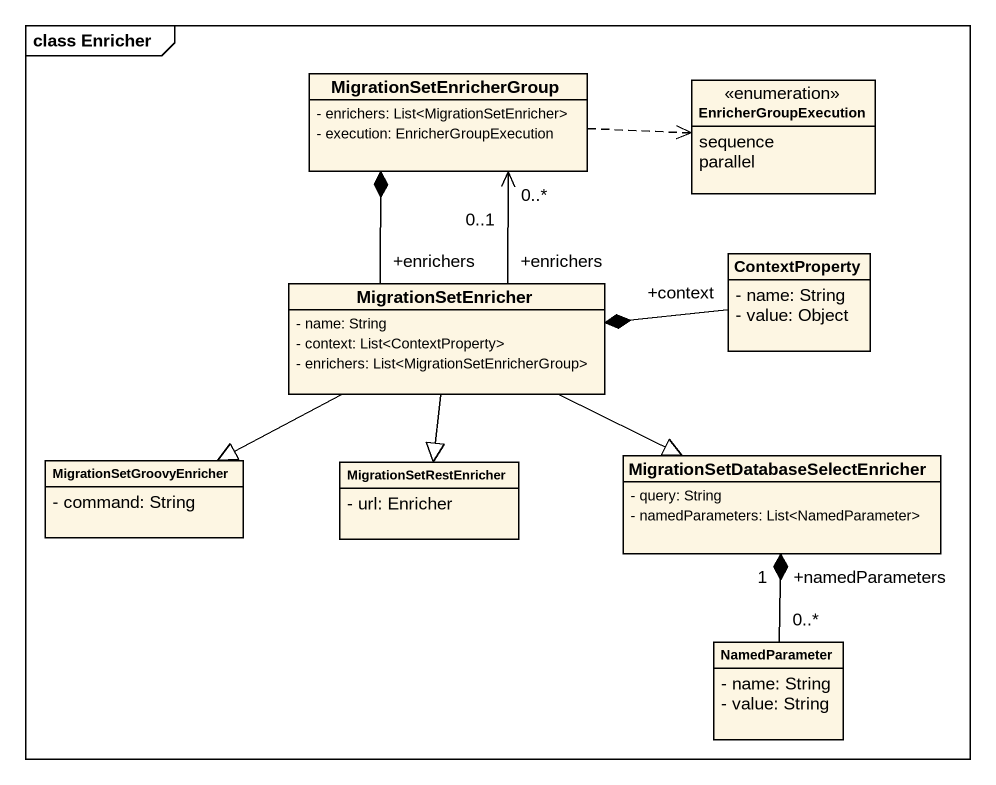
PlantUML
@startuml
mainframe class Enricher
hide circle
hide empty members
skinparam classAttributeIconSize 0
class MigrationSetEnricherGroup {
  - enrichers: List<MigrationSetEnricher>
  - execution: EnricherGroupExecution
}
enum EnricherGroupExecution {
  sequence
  parallel
}
class MigrationSetEnricher {
  - name: String
  - context: List<ContextProperty>
  - enrichers: List<MigrationSetEnricherGroup>
}
class ContextProperty {
  - name: String
  - value: Object
}
class MigrationSetGroovyEnricher {
  - command: String
}
class MigrationSetRestEnricher {
  - url: Enricher
}
class "MigrationSetDatabaseSelectEnricher" as MigrationSetDatabaseSelectEn {
  - query: String
  - namedParameters: List<NamedParameter>
}
class NamedParameter {
  - name: String
  - value: String
}
MigrationSetEnricherGroup .right.> EnricherGroupExecution
MigrationSetEnricher "+enrichers" -up-* MigrationSetEnricherGroup
MigrationSetEnricher "+enrichers\n0..1" -up-> "0..*" MigrationSetEnricherGroup
MigrationSetEnricher -left-|> MigrationSetGroovyEnricher
MigrationSetEnricher --|> MigrationSetRestEnricher
MigrationSetEnricher -right-|> MigrationSetDatabaseSelectEn
ContextProperty "+context" -left-* MigrationSetEnricher
NamedParameter "0..*" -up-* "+namedParameters\n1" MigrationSetDatabaseSelectEn
@enduml
